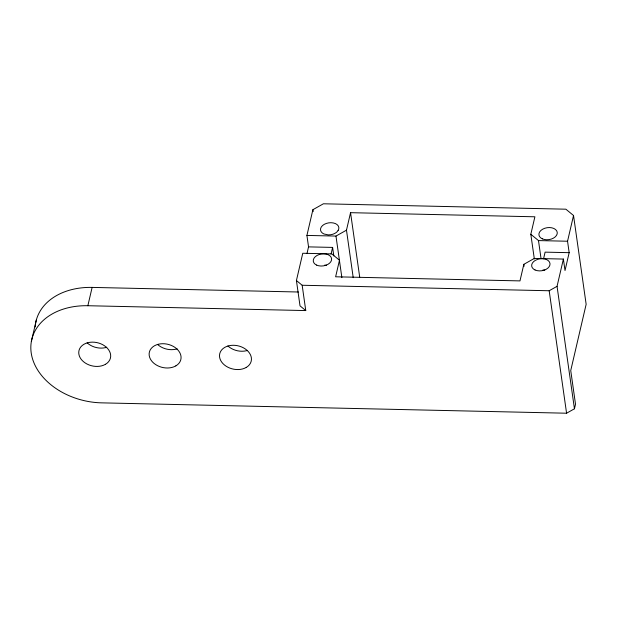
<?xml version="1.0" encoding="UTF-8"?>
<svg xmlns="http://www.w3.org/2000/svg" width="617" height="617" viewBox="0 0 617 617"><rect width="100%" height="100%" fill="white"/><g stroke="black" fill="none" stroke-linecap="round" stroke-linejoin="round"><path stroke-width="0.93" d="M31.344 341.571L36.434 319.614M307.011 253.448L308.539 246.877L306.919 235.424L312.904 209.695L323.408 203.787L565.874 209.194L573.532 215.503L586.15 304.304L570.733 370.555L575.514 404.204L574.45 408.786L566.576 413.213L101.666 402.855A64.708 47.555 13.1 0 1 31.197 352.87A64.708 47.555 13.1 0 1 87.861 305.724L92.126 287.406L298.42 292.003M296.422 280.527L302.168 285.255L305.762 310.575L300.016 305.847L296.422 280.527L302.762 253.263L331.823 253.911L339.481 260.22L335.625 276.794L519.977 280.897L523.833 264.331L534.33 258.423L563.39 259.071L565.018 270.516L569.167 252.677L567.547 241.232L573.532 215.503M331.082 253.98L332.609 247.409L308.539 246.877M353.225 277.673L346.476 230.172L350.549 212.68L534.893 216.791L530.821 234.275L534.337 258.978M543.577 258.716L545.104 252.145L569.167 252.677M574.45 408.786L557.051 286.327L563.39 259.071M306.919 235.424L335.972 236.072L346.476 230.172M302.168 285.255L549.176 290.754L557.051 286.327M106.733 347.255L105.53 347.626A16.181 11.893 13.1 0 1 87.136 342.821M177.11 348.821L175.914 349.191A16.181 11.893 13.1 0 1 157.52 344.386M247.486 350.394L246.291 350.764A16.181 11.893 13.1 0 1 227.897 345.952M324.604 265.163L326.532 265.202M530.821 234.275L538.487 240.584L567.547 241.232M542.883 270.022L544.803 270.069M87.861 305.724L305.762 310.575M549.176 290.754L566.576 413.213M538.487 240.584L541.032 258.538M523.833 264.331L524.103 266.228M350.549 212.68L359.726 277.28M335.972 236.072L341.88 277.642M332.609 247.409L333.812 255.901M312.904 209.695L313.174 211.585M35.161 326.971A64.708 47.555 13.1 0 1 92.126 287.406M338.085 230.565L336.836 232.015A9.247 6.031 -8.1 0 1 330.658 234.738L328.259 234.892L323.91 233.974A9.247 6.031 -8.1 0 1 324.264 224.326C327.673 222.536 331.861 222.128 335.455 223.601A9.247 6.031 -8.1 0 1 338.085 230.565M105.453 364.315L103.471 365.264A16.181 11.893 13.1 0 1 79.292 355.839L78.829 353.934A16.181 11.893 13.1 0 1 85.964 343.307L88.169 342.628A16.181 11.893 13.1 0 1 110.613 354.644L110.682 356.533A16.181 11.893 13.1 0 1 105.453 364.315M175.83 365.889L173.847 366.837A16.181 11.893 13.1 0 1 149.669 357.405L149.206 355.5A16.181 11.893 13.1 0 1 156.348 344.88L158.546 344.201A16.181 11.893 13.1 0 1 180.989 356.21L181.066 358.107A16.181 11.893 13.1 0 1 175.83 365.889M246.214 367.454L244.224 368.403A16.181 11.893 13.1 0 1 220.045 358.971L219.583 357.066A16.181 11.893 13.1 0 1 226.724 346.445L228.922 345.767A16.181 11.893 13.1 0 1 251.366 357.775L251.443 359.672A16.181 11.893 13.1 0 1 246.214 367.454M316.668 265.117A9.247 6.031 -8.1 0 0 331.522 260.135A9.247 6.031 -8.1 0 0 319.128 254.536A9.247 6.031 -8.1 0 0 316.668 265.117M535.07 269.984A9.247 6.031 -8.1 0 0 549.917 264.994A9.247 6.031 -8.1 0 0 537.523 259.402A9.247 6.031 -8.1 0 0 535.07 269.984M542.312 238.841A9.247 6.031 -8.1 0 0 557.166 233.858A9.247 6.031 -8.1 0 0 544.772 228.267A9.247 6.031 -8.1 0 0 542.312 238.841"/></g></svg>
